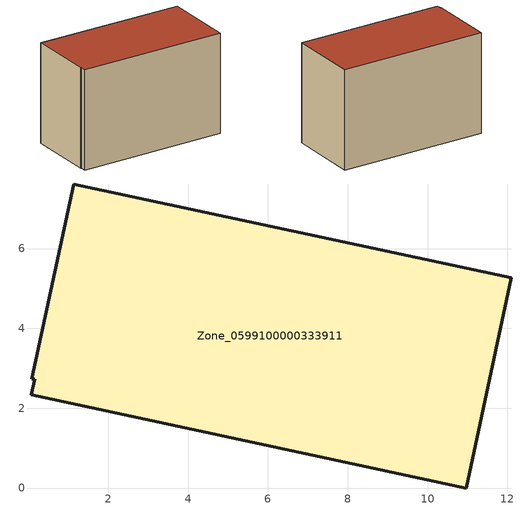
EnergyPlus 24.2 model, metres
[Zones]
Zone_0599100000333911
 floor ground (C_G): 0.07,2.33 0.15,2.72 0.08,2.74 1.13,7.62 12.09,5.27 10.97,0 z0
 wall outside (C_F): 12.09,5.27 1.13,7.62 0.08,2.74 0.15,2.72 0.07,2.33 10.97,0 12.09,5.27 z0:7.58
 roof outside (C_R): 0.15,2.72 0.07,2.33 10.97,0 12.09,5.27 1.13,7.62 0.08,2.74 z7.58
[BUILDING]
Pand.0599100000333911: North Axis=0; Terrain=City; Loads Convergence Tolerance Value=0.04; Temperature Convergence Tolerance Value=0.4; Solar Distribution=FullExterior; Maximum Number of Warmup Days=25; Minimum Number of Warmup Days=1
[Site:Location]
Rotterdam.The.Hague.AP_ZH_NLD Design_Conditions: Latitude=51.96; Longitude=4.45; Time Zone=1; Elevation=-4.5
[SITE:GROUNDTEMPERATURE:BUILDINGSURFACE]
18, 18, 18, 18, 18, 18, 18, 18, 18, 18, 18, 18
[MATERIAL] Thermal Absorptance=0.9; Solar Absorptance=0.7; Visible Absorptance=0.7
Name | Roughness | Thickness | Conductivity | Density | Specific Heat
G.TI.1975-1991 | MediumSmooth | 0.15 | 0.288461 | 540 | 1210
F.TI.1975-1991 | Rough | 0.3 | 0.230769 | 1920 | 840
R.TI.1975-1991 | MediumRough | 0.2 | 0.153846 | 1500 | 1000
[CONSTRUCTION]
C_G: G.TI.1975-1991
C_F: F.TI.1975-1991
C_R: R.TI.1975-1991
[ZONE]
Zone_0599100000333911: Type=1; Multiplier=1; Ceiling Height=Autocalculate; Volume=Autocalculate; Floor Area=autocalculate; Part of Total Floor Area=Yes
[ZONEINFILTRATION:DESIGNFLOWRATE]
Infil_Zone_0599100000333911: Zone or ZoneList or Space or SpaceList=Zone_0599100000333911; Schedule=AlwaysOn; Design Flow Rate Calculation Method=Flow/Area; Flow Rate per Floor Area=0.003; Constant Term Coefficient=1; Temperature Term Coefficient=0; Velocity Term Coefficient=0; Velocity Squared Term Coefficient=0
[HVACTEMPLATE:ZONE:IDEALLOADSAIRSYSTEM]
Zone_0599100000333911: Maximum Heating Supply Air Temperature=50; Minimum Cooling Supply Air Temperature=13; Maximum Heating Supply Air Humidity Ratio=0.0156; Minimum Cooling Supply Air Humidity Ratio=0.0077; Heating Limit=NoLimit; Cooling Limit=NoLimit; Dehumidification Control Type=ConstantSensibleHeatRatio; Cooling Sensible Heat Ratio=0.7; Dehumidification Setpoint=60; Humidification Control Type=None; Humidification Setpoint=30; Outdoor Air Method=None; Outdoor Air Flow Rate per Person=0.00944; Outdoor Air Flow Rate per Zone Floor Area=0; Outdoor Air Flow Rate per Zone=0; Demand Controlled Ventilation Type=None; Outdoor Air Economizer Type=NoEconomizer; Heat Recovery Type=None; Sensible Heat Recovery Effectiveness=0.7; Latent Heat Recovery Effectiveness=0.65
[ZONECONTROL:THERMOSTAT]
ThermostatControl_Zone_0599100000333911: Zone or ZoneList=Zone_0599100000333911; Control Type Schedule=DualSetpointControlType; Control 1=Thermostat_Zone_0599100000333911; Temperature Difference Between Cutout And Setpoint=0
[THERMOSTATSETPOINT:DUALSETPOINT]
Thermostat_Zone_0599100000333911: Heating Setpoint Temperature Schedule=HeatingSetpoint_Zone_0599100000333911; Cooling Setpoint Temperature Schedule=CoolingSetpoint_Zone_0599100000333911
[SCHEDULE:COMPACT]
HeatingSetpoint_Zone_0599100000333911: Through: 12/31, For: AllDays, Until: 24:00, 21
CoolingSetpoint_Zone_0599100000333911: Through: 12/31, For: AllDays, Until: 24:00, 24
DualSetpointControlType: Through: 12/31, For: AllDays, Until: 24:00, 4
AlwaysOn: Through: 12/31, For: AllDays, Until: 24:00, 1
